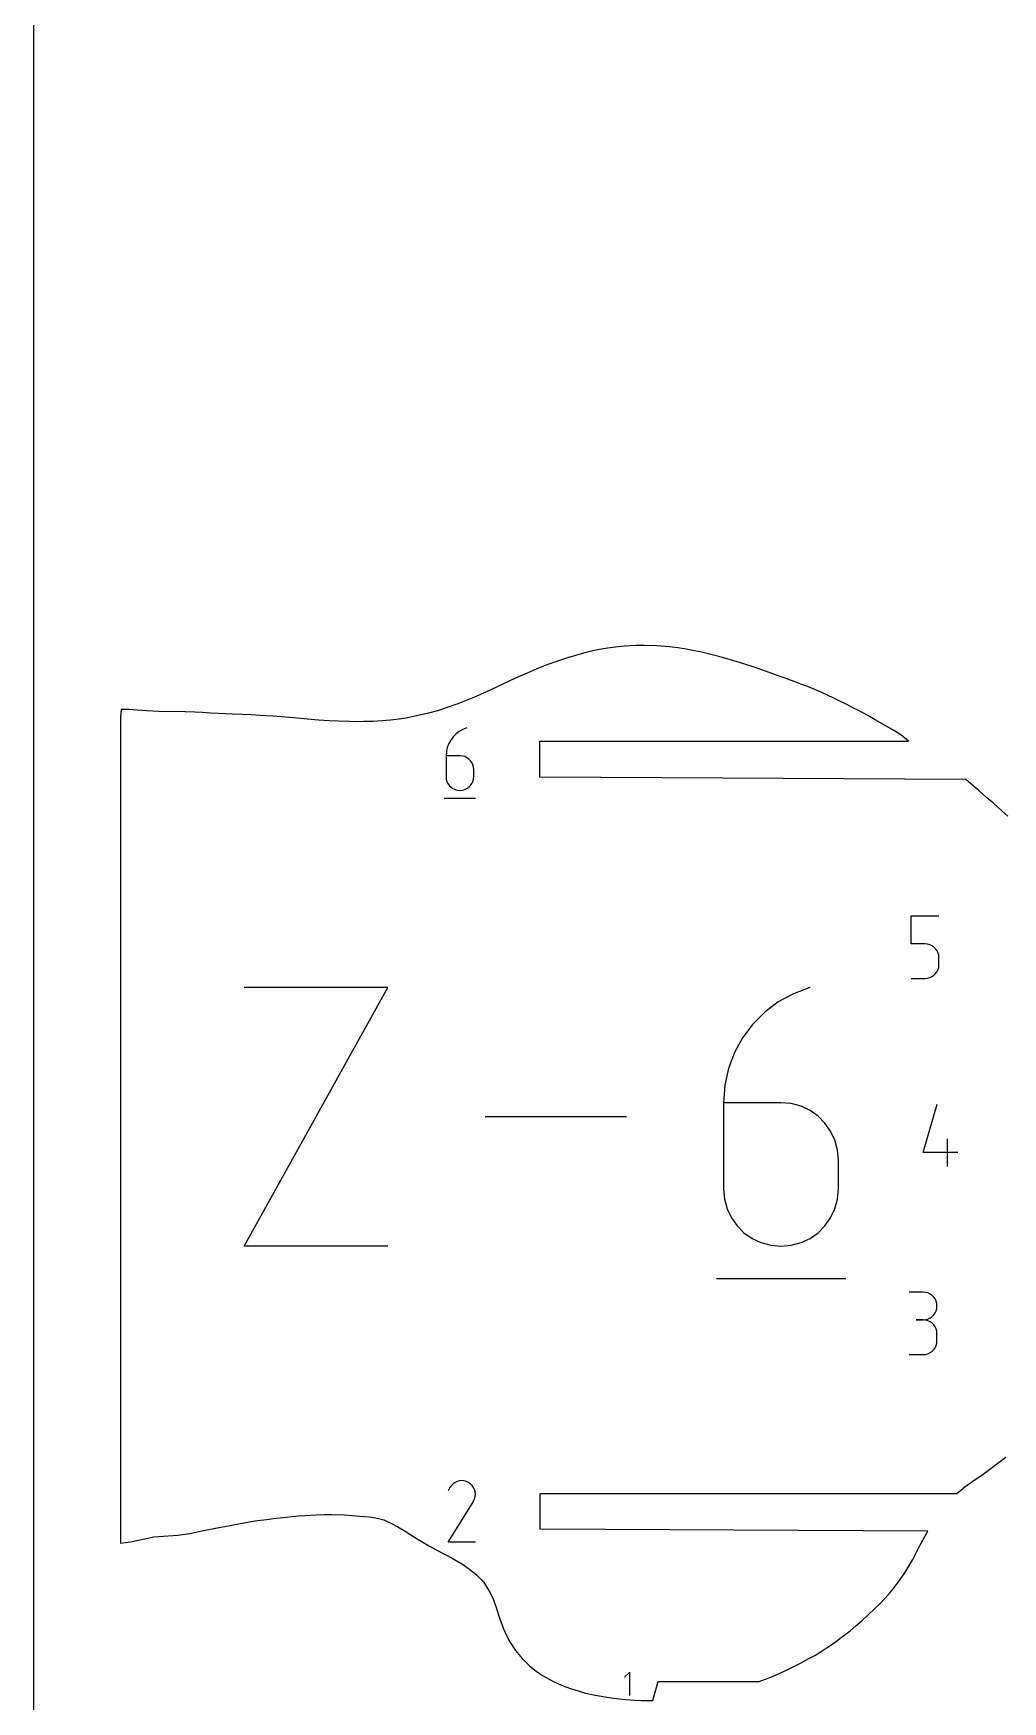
# Model space of a CAD drawing. Extents: x 0 to 600, y 0 to 900.
# Drawn here: x 0 to 74.4, y 193.8 to 321.9 of the extents above; entities that cross this region are included whole.
import ezdxf

# ---------------------------------------------------------------- set-up
doc = ezdxf.new("R2010")
doc.units = 0

msp = doc.modelspace()

# ---------------------------------------------------------------- linework, layer by layer
at = {"layer": 'annotation', "color": 1}
for p, q in [((32.223013, 267.880968), (32.035525, 267.630583)), ((32.444282, 268.103176), (32.223013, 267.880968)), ((32.696456, 268.293342), (32.444282, 268.103176)), ((32.976657, 268.447603), (32.696456, 268.293342)), ((33.28201, 268.562091), (32.976657, 268.447603)), ((33.28201, 268.562091), (33.28201, 268.562091)), ((31.704508, 266.749019), (31.680906, 266.424577)), ((31.773396, 267.060744), (31.704508, 266.749019)), ((31.884694, 267.355887), (31.773396, 267.060744)), ((32.035525, 267.630583), (31.884694, 267.355887)), ((31.680906, 266.424577), (31.680906, 264.829193)), ((32.746803, 266.424577), (31.680906, 266.424577)), ((32.938508, 266.407469), (32.746803, 266.424577)), ((33.118895, 266.358129), (32.938508, 266.407469)), ((33.284964, 266.279532), (33.118895, 266.358129)), ((33.433716, 266.174654), (33.284964, 266.279532)), ((33.56215, 266.04647), (33.433716, 266.174654)), ((33.667266, 265.897956), (33.56215, 266.04647)), ((33.746063, 265.732086), (33.667266, 265.897956)), ((33.795541, 265.551838), (33.746063, 265.732086)), ((33.812701, 265.360185), (33.795541, 265.551838)), ((33.812701, 264.829193), (33.812701, 265.360185)), ((33.812701, 265.360185), (33.812701, 265.360185)), ((31.680906, 264.829193), (31.680906, 264.829193)), ((31.680906, 264.829193), (31.698115, 264.637447)), ((31.698115, 264.637447), (31.747718, 264.45695)), ((31.747718, 264.45695), (31.826676, 264.29072)), ((31.826676, 264.29072), (31.931952, 264.141778)), ((31.931952, 264.141778), (32.06051, 264.013145)), ((32.06051, 264.013145), (32.209312, 263.907839)), ((32.209312, 263.907839), (32.375319, 263.828882)), ((33.118895, 263.828882), (33.284964, 263.907839)), ((33.284964, 263.907839), (33.433716, 264.013145)), ((33.433716, 264.013145), (33.56215, 264.141778)), ((33.56215, 264.141778), (33.667266, 264.29072)), ((33.667266, 264.29072), (33.746063, 264.45695)), ((33.746063, 264.45695), (33.795541, 264.637447)), ((33.795541, 264.637447), (33.812701, 264.829193)), ((31.547405, 263.162091), (33.947405, 263.162091)), ((32.375319, 263.828882), (32.555496, 263.779292)), ((32.555496, 263.779292), (32.746803, 263.762091)), ((32.746803, 263.762091), (32.938508, 263.779292)), ((32.746803, 263.762091), (32.746803, 263.762091)), ((32.938508, 263.779292), (33.118895, 263.828882)), ((67.384408, 251.985663), (67.384408, 254.123178)), ((67.384408, 254.123178), (69.516203, 254.123178)), ((68.450306, 251.985663), (67.384408, 251.985663)), ((68.641693, 251.968555), (68.450306, 251.985663)), ((68.821911, 251.919215), (68.641693, 251.968555)), ((68.987931, 251.840618), (68.821911, 251.919215)), ((69.136723, 251.73574), (68.987931, 251.840618)), ((69.265256, 251.607556), (69.136723, 251.73574)), ((69.3705, 251.459042), (69.265256, 251.607556)), ((69.449426, 251.293172), (69.3705, 251.459042)), ((69.499004, 251.112924), (69.449426, 251.293172)), ((69.516203, 250.921271), (69.499004, 251.112924)), ((69.265157, 249.702864), (69.370433, 249.851806)), ((69.370433, 249.851806), (69.449392, 250.018036)), ((69.449392, 250.018036), (69.498994, 250.198533)), ((69.498994, 250.198533), (69.516203, 250.390279)), ((69.516203, 250.390279), (69.516203, 250.921271)), ((69.516203, 250.921271), (69.516203, 250.921271)), ((16.193354, 228.766348), (27.22274, 248.630205)), ((27.22274, 248.630205), (16.193354, 248.630205)), ((59.607703, 248.630205), (58.34406, 248.156415)), ((59.607703, 248.630205), (59.607703, 248.630205)), ((67.384408, 249.323178), (68.450306, 249.323178)), ((68.450306, 249.323178), (68.641614, 249.340378)), ((68.450306, 249.323178), (68.450306, 249.323178)), ((68.641614, 249.340378), (68.82179, 249.389968)), ((68.82179, 249.389968), (68.987798, 249.468925)), ((68.987798, 249.468925), (69.136599, 249.574231)), ((69.136599, 249.574231), (69.265157, 249.702864)), ((57.184502, 247.51804), (56.140933, 246.731073)), ((58.34406, 248.156415), (57.184502, 247.51804)), ((56.140933, 246.731073), (55.225254, 245.811509)), ((54.449371, 244.775342), (53.825185, 243.638566)), ((55.225254, 245.811509), (54.449371, 244.775342)), ((53.825185, 243.638566), (53.364601, 242.417174)), ((53.364601, 242.417174), (53.079521, 241.127162)), ((53.079521, 241.127162), (52.98185, 239.784523)), ((52.98185, 239.784523), (52.98185, 233.182338)), ((57.392857, 239.784523), (52.98185, 239.784523)), ((58.186187, 239.713725), (57.392857, 239.784523)), ((58.932683, 239.50954), (58.186187, 239.713725)), ((68.308387, 235.951365), (69.372779, 239.684264)), ((45.534772, 238.698277), (34.673555, 238.698277)), ((59.619929, 239.184282), (58.932683, 239.50954)), ((60.235509, 238.750264), (59.619929, 239.184282)), ((60.767008, 238.2198), (60.235509, 238.750264)), ((61.202008, 237.605202), (60.767008, 238.2198)), ((61.528095, 236.918785), (61.202008, 237.605202)), ((70.174686, 234.884264), (70.174686, 237.016058)), ((61.732852, 236.172861), (61.528095, 236.918785)), ((61.803864, 235.379744), (61.732852, 236.172861)), ((70.973582, 235.951365), (68.308387, 235.951365)), ((61.803864, 233.182338), (61.803864, 235.379744)), ((61.803864, 235.379744), (61.803864, 235.379744)), ((52.98185, 233.182338), (52.98185, 233.182338)), ((52.98185, 233.182338), (53.053066, 232.388837)), ((61.732852, 232.388837), (61.803864, 233.182338)), ((53.053066, 232.388837), (53.258336, 231.641883)), ((61.528095, 231.641883), (61.732852, 232.388837)), ((53.258336, 231.641883), (53.585089, 230.953973)), ((53.585089, 230.953973), (54.020756, 230.337607)), ((60.767008, 230.337607), (61.202008, 230.953973)), ((61.202008, 230.953973), (61.528095, 231.641883)), ((54.020756, 230.337607), (54.552767, 229.805282)), ((54.552767, 229.805282), (55.168552, 229.369495)), ((55.168552, 229.369495), (55.855542, 229.042745)), ((58.932683, 229.042745), (59.619929, 229.369495)), ((59.619929, 229.369495), (60.235509, 229.805282)), ((60.235509, 229.805282), (60.767008, 230.337607)), ((27.22274, 228.766348), (16.193354, 228.766348)), ((55.855542, 229.042745), (56.601167, 228.83753)), ((56.601167, 228.83753), (57.392857, 228.766348)), ((57.392857, 228.766348), (58.186187, 228.83753)), ((57.392857, 228.766348), (57.392857, 228.766348)), ((58.186187, 228.83753), (58.932683, 229.042745)), ((52.429384, 226.283366), (62.361312, 226.283366)), ((68.303177, 225.239781), (67.237279, 225.239781)), ((68.494881, 225.222574), (68.303177, 225.239781)), ((68.675268, 225.172986), (68.494881, 225.222574)), ((68.841337, 225.094067), (68.675268, 225.172986)), ((68.990089, 224.988866), (68.841337, 225.094067)), ((69.118523, 224.860435), (68.990089, 224.988866)), ((69.223639, 224.711821), (69.118523, 224.860435)), ((69.302436, 224.546076), (69.223639, 224.711821)), ((69.351915, 224.366248), (69.302436, 224.546076)), ((69.369074, 224.175388), (69.351915, 224.366248)), ((68.303177, 223.107986), (67.769475, 223.107986)), ((67.769475, 223.107986), (68.303177, 223.107986)), ((68.303177, 223.107986), (68.494881, 223.125197)), ((68.494881, 223.090779), (68.303177, 223.107986)), ((68.303177, 223.107986), (68.303177, 223.107986)), ((68.494881, 223.125197), (68.675268, 223.174814)), ((68.675268, 223.041191), (68.494881, 223.090779)), ((68.675268, 223.174814), (68.841337, 223.253811)), ((68.841337, 222.962272), (68.675268, 223.041191)), ((68.841337, 223.253811), (68.990089, 223.359165)), ((68.990089, 222.857072), (68.841337, 222.962272)), ((68.990089, 223.359165), (69.118523, 223.487848)), ((69.118523, 223.487848), (69.223639, 223.636838)), ((69.223639, 223.636838), (69.302436, 223.803107)), ((69.302436, 223.803107), (69.351915, 223.983633)), ((69.351915, 223.983633), (69.369074, 224.175388)), ((69.369074, 224.175388), (69.369074, 224.175388)), ((69.118523, 222.72864), (68.990089, 222.857072)), ((69.223639, 222.580026), (69.118523, 222.72864)), ((69.302436, 222.414281), (69.223639, 222.580026)), ((69.351915, 222.234453), (69.302436, 222.414281)), ((69.369074, 222.043594), (69.351915, 222.234453)), ((69.369074, 221.509892), (69.369074, 222.043594)), ((69.369074, 222.043594), (69.369074, 222.043594)), ((67.237279, 220.4455), (68.303177, 220.4455)), ((68.303177, 220.4455), (68.494881, 220.462697)), ((68.303177, 220.4455), (68.303177, 220.4455)), ((68.494881, 220.462697), (68.675268, 220.51226)), ((68.675268, 220.51226), (68.841337, 220.591147)), ((68.841337, 220.591147), (68.990089, 220.696315)), ((68.990089, 220.696315), (69.118523, 220.824722)), ((69.118523, 220.824722), (69.223639, 220.973326)), ((69.223639, 220.973326), (69.302436, 221.139084)), ((69.302436, 221.139084), (69.351915, 221.318953)), ((69.351915, 221.318953), (69.369074, 221.509892)), ((31.982458, 210.240143), (31.844927, 209.97632)), ((32.0916, 210.394908), (31.982458, 210.240143)), ((32.222545, 210.524101), (32.0916, 210.394908)), ((32.371313, 210.626687), (32.222545, 210.524101)), ((32.533919, 210.701631), (32.371313, 210.626687)), ((32.706381, 210.7479), (32.533919, 210.701631)), ((32.884718, 210.764459), (32.706381, 210.7479)), ((33.064946, 210.750272), (32.884718, 210.764459)), ((33.243082, 210.704306), (33.064946, 210.750272)), ((33.415146, 210.625526), (33.243082, 210.704306)), ((33.569038, 210.516247), (33.415146, 210.625526)), ((33.415146, 210.625526), (33.415146, 210.625526)), ((33.697708, 210.385114), (33.569038, 210.516247)), ((33.800013, 210.236145), (33.697708, 210.385114)), ((33.874808, 210.073359), (33.800013, 210.236145)), ((31.841969, 206.048259), (33.777458, 209.164148)), ((33.777458, 209.164148), (33.779772, 209.167012)), ((33.777458, 209.164148), (33.777458, 209.164148)), ((33.779772, 209.167012), (33.781991, 209.169899)), ((33.781991, 209.169899), (33.78413, 209.172835)), ((33.78413, 209.172835), (33.786202, 209.175844)), ((33.786202, 209.175844), (33.788224, 209.178951)), ((33.788224, 209.178951), (33.790209, 209.182179)), ((33.790209, 209.182179), (33.792172, 209.185553)), ((33.792172, 209.185553), (33.794128, 209.189098)), ((33.794128, 209.189098), (33.796092, 209.192838)), ((33.796092, 209.192838), (33.876008, 209.364424)), ((33.796092, 209.192838), (33.796092, 209.192838)), ((33.920949, 209.900774), (33.874808, 210.073359)), ((33.876008, 209.364424), (33.922693, 209.542288)), ((33.937292, 209.722411), (33.920949, 209.900774)), ((33.922693, 209.542288), (33.937292, 209.722411)), ((33.93658, 206.048259), (31.841969, 206.048259)), ((45.779888, 196.06502), (45.380837, 195.665856)), ((45.779888, 194.270024), (45.779888, 196.06502))]:
    msp.add_line(p, q, dxfattribs=at)
at = {"layer": 'boundary', "color": 5}
for p, q in [((42.230137, 274.30951), (41.001071, 273.948053)), ((42.821603, 274.445554), (42.230137, 274.30951)), ((43.466664, 274.580402), (42.821603, 274.445554)), ((44.08013, 274.69105), (43.466664, 274.580402)), ((44.677241, 274.773749), (44.08013, 274.69105)), ((45.349547, 274.833311), (44.677241, 274.773749)), ((46.237203, 274.890564), (45.349547, 274.833311)), ((46.907525, 274.895032), (46.237203, 274.890564)), ((47.859836, 274.863384), (46.907525, 274.895032)), ((48.842514, 274.783717), (47.859836, 274.863384)), ((49.461647, 274.710191), (48.842514, 274.783717)), ((50.104108, 274.609553), (49.461647, 274.710191)), ((50.764464, 274.491214), (50.104108, 274.609553)), ((51.309372, 274.37387), (50.764464, 274.491214)), ((52.09907, 274.188757), (51.309372, 274.37387)), ((52.907257, 273.975119), (52.09907, 274.188757)), ((38.655773, 273.09785), (37.895346, 272.772068)), ((39.413741, 273.401063), (38.655773, 273.09785)), ((40.153236, 273.671015), (39.413741, 273.401063)), ((41.001071, 273.948053), (40.153236, 273.671015)), ((53.513005, 273.804362), (52.907257, 273.975119)), ((54.291227, 273.567237), (53.513005, 273.804362)), ((55.173998, 273.276828), (54.291227, 273.567237)), ((55.776713, 273.075368), (55.173998, 273.276828)), ((56.554136, 272.801886), (55.776713, 273.075368)), ((35.657132, 271.737665), (35.067132, 271.464839)), ((36.588954, 272.175042), (35.657132, 271.737665)), ((37.068529, 272.3976), (36.588954, 272.175042)), ((37.895346, 272.772068), (37.068529, 272.3976)), ((57.048696, 272.624022), (56.554136, 272.801886)), ((57.914634, 272.305443), (57.048696, 272.624022)), ((58.401098, 272.123391), (57.914634, 272.305443)), ((58.910174, 271.931619), (58.401098, 272.123391)), ((59.491796, 271.707642), (58.910174, 271.931619)), ((59.983012, 271.505224), (59.491796, 271.707642)), ((32.584662, 270.424236), (31.624475, 270.085706)), ((33.235958, 270.673178), (32.584662, 270.424236)), ((33.853176, 270.924239), (33.235958, 270.673178)), ((34.562551, 271.230217), (33.853176, 270.924239)), ((35.067132, 271.464839), (34.562551, 271.230217)), ((60.532599, 271.277548), (59.983012, 271.505224)), ((61.438537, 270.859504), (60.532599, 271.277548)), ((61.918333, 270.621838), (61.438537, 270.859504)), ((62.438435, 270.36308), (61.918333, 270.621838)), ((62.914564, 270.11784), (62.438435, 270.36308)), ((6.750474, 269.970236), (6.677922, 269.381668)), ((6.677922, 269.381668), (6.679027, 266.816121)), ((7.347361, 269.972664), (6.750474, 269.970236)), ((7.955209, 269.925984), (7.347361, 269.972664)), ((8.694659, 269.86349), (7.955209, 269.925984)), ((9.640144, 269.823183), (8.694659, 269.86349)), ((11.663178, 269.793409), (9.640144, 269.823183)), ((12.403565, 269.768722), (11.663178, 269.793409)), ((12.954412, 269.739781), (12.403565, 269.768722)), ((13.629875, 269.700987), (12.954412, 269.739781)), ((14.198494, 269.671258), (13.629875, 269.700987)), ((15.269504, 269.621156), (14.198494, 269.671258)), ((16.050736, 269.585606), (15.269504, 269.621156)), ((16.704259, 269.557603), (16.050736, 269.585606)), ((17.399757, 269.527673), (16.704259, 269.557603)), ((18.40029, 269.46431), (17.399757, 269.527673)), ((19.017567, 269.415327), (18.40029, 269.46431)), ((19.663239, 269.35693), (19.017567, 269.415327)), ((20.250603, 269.303611), (19.663239, 269.35693)), ((20.75838, 269.254452), (20.250603, 269.303611)), ((21.877056, 269.162388), (20.75838, 269.254452)), ((22.719418, 269.104389), (21.877056, 269.162388)), ((23.397879, 269.070053), (22.719418, 269.104389)), ((24.209187, 269.045328), (23.397879, 269.070053)), ((24.834481, 269.037895), (24.209187, 269.045328)), ((25.344116, 269.044257), (24.834481, 269.037895)), ((26.086291, 269.056396), (25.344116, 269.044257)), ((26.753259, 269.105648), (26.086291, 269.056396)), ((27.415864, 269.166831), (26.753259, 269.105648)), ((28.073833, 269.244707), (27.415864, 269.166831)), ((28.5995, 269.323278), (28.073833, 269.244707)), ((29.301382, 269.457932), (28.5995, 269.323278)), ((30.341543, 269.694839), (29.301382, 269.457932)), ((31.018973, 269.888539), (30.341543, 269.694839)), ((31.624475, 270.085706), (31.018973, 269.888539)), ((63.432717, 269.844106), (62.914564, 270.11784)), ((64.051804, 269.510246), (63.432717, 269.844106)), ((64.628129, 269.183409), (64.051804, 269.510246)), ((65.200302, 268.855126), (64.628129, 269.183409)), ((66.054534, 268.360774), (65.200302, 268.855126)), ((66.598045, 268.045471), (66.054534, 268.360774)), ((67.190368, 267.535092), (66.598045, 268.045471)), ((6.679027, 266.816121), (6.677646, 266.280918)), ((38.874405, 264.789091), (38.874405, 267.535092)), ((38.874405, 267.535092), (67.190368, 267.535092)), ((6.677646, 266.280918), (6.677648, 265.685945)), ((6.677648, 265.685945), (6.677648, 264.159454)), ((6.677648, 264.159454), (6.677648, 263.28046)), ((71.588126, 264.600731), (38.874405, 264.789091)), ((72.120234, 264.148849), (71.588126, 264.600731)), ((72.574897, 263.756632), (72.120234, 264.148849)), ((6.677648, 263.28046), (6.677648, 262.769432)), ((6.677648, 262.769432), (6.677648, 262.003162)), ((73.203262, 263.207135), (72.574897, 263.756632)), ((73.695268, 262.778943), (73.203262, 263.207135)), ((74.383238, 262.174014), (73.695268, 262.778943)), ((6.677648, 262.003162), (6.677648, 260.258211)), ((74.796807, 261.795276), (74.383238, 262.174014)), ((6.677648, 260.258211), (6.677648, 256.902764)), ((6.677648, 256.902764), (6.677648, 252.608312)), ((6.677648, 252.608312), (6.677648, 251.654144)), ((6.677648, 251.654144), (6.677648, 248.325594)), ((6.677648, 248.325594), (6.677648, 244.868714)), ((6.677648, 244.868714), (6.677648, 243.989758)), ((6.677648, 243.989758), (6.677647, 243.264583)), ((6.677647, 243.264583), (6.677646, 238.948346)), ((6.677646, 238.948346), (6.677648, 237.970257)), ((6.677648, 237.970257), (6.677648, 235.374043)), ((6.677648, 235.374043), (6.677648, 233.264144)), ((6.677648, 233.264144), (6.677648, 231.898232)), ((6.677648, 231.898232), (6.677648, 231.131989)), ((6.677648, 231.131989), (6.677648, 228.707891)), ((6.677648, 228.707891), (6.677648, 227.130764)), ((6.677648, 227.130764), (6.677648, 226.13426)), ((6.677648, 226.13426), (6.677648, 222.950497)), ((6.677648, 222.950497), (6.677648, 220.467282)), ((6.677648, 220.467282), (6.677648, 218.060006)), ((6.677648, 218.060006), (6.677648, 215.684006)), ((6.677648, 215.684006), (6.677648, 213.264955)), ((6.677648, 213.264955), (6.677648, 211.018206)), ((72.902993, 211.254682), (73.522087, 211.70928)), ((73.522087, 211.70928), (74.134451, 212.17005)), ((74.134451, 212.17005), (74.653931, 212.563436)), ((6.677648, 211.018206), (6.677982, 210.120554)), ((6.677982, 210.120554), (6.678519, 209.682337)), ((70.892336, 209.779436), (71.494517, 210.27629)), ((71.494517, 210.27629), (72.128127, 210.724367)), ((72.128127, 210.724367), (72.902993, 211.254682)), ((6.678519, 209.682337), (6.677908, 207.879886)), ((38.912212, 207.033436), (38.912212, 209.779436)), ((38.912212, 209.779436), (70.892336, 209.779436)), ((6.677908, 207.879886), (6.68681, 205.951608)), ((15.768472, 207.45894), (16.594805, 207.599549)), ((16.594805, 207.599549), (17.217427, 207.697993)), ((17.217427, 207.697993), (17.918662, 207.791901)), ((17.918662, 207.791901), (18.440517, 207.858896)), ((18.440517, 207.858896), (18.952927, 207.917895)), ((18.952927, 207.917895), (19.639032, 207.98809)), ((19.639032, 207.98809), (20.360148, 208.054508)), ((20.360148, 208.054508), (20.894622, 208.096926)), ((20.894622, 208.096926), (21.712562, 208.13964)), ((21.712562, 208.13964), (22.325482, 208.160591)), ((22.325482, 208.160591), (22.915287, 208.169979)), ((22.915287, 208.169979), (23.867854, 208.139537)), ((23.867854, 208.139537), (24.4478, 208.099812)), ((24.4478, 208.099812), (25.07003, 208.045894)), ((25.07003, 208.045894), (25.776279, 207.989008)), ((25.776279, 207.989008), (26.284175, 207.909197)), ((26.284175, 207.909197), (26.894418, 207.743433)), ((26.894418, 207.743433), (27.4921, 207.474994)), ((8.035636, 206.185339), (8.646084, 206.322228)), ((8.646084, 206.322228), (9.242407, 206.454699)), ((9.242407, 206.454699), (11.083316, 206.575003)), ((11.083316, 206.575003), (12.021607, 206.713212)), ((12.021607, 206.713212), (12.572006, 206.82274)), ((12.572006, 206.82274), (13.336555, 206.978063)), ((13.336555, 206.978063), (14.103041, 207.130718)), ((14.103041, 207.130718), (14.696999, 207.247604)), ((14.696999, 207.247604), (15.240628, 207.355104)), ((15.240628, 207.355104), (15.768472, 207.45894)), ((27.4921, 207.474994), (27.980633, 207.208712)), ((27.980633, 207.208712), (28.461039, 206.925761)), ((28.461039, 206.925761), (29.345835, 206.382433)), ((29.345835, 206.382433), (29.905336, 206.036677)), ((68.668003, 206.883436), (38.912212, 207.033436)), ((68.034503, 205.73263), (68.410284, 206.435945)), ((68.410284, 206.435945), (68.668003, 206.883436)), ((6.68681, 205.951608), (7.462602, 206.057667)), ((7.462602, 206.057667), (8.035636, 206.185339)), ((29.905336, 206.036677), (30.420575, 205.727125)), ((30.420575, 205.727125), (30.925995, 205.458023)), ((30.925995, 205.458023), (32.151906, 204.821395)), ((67.502956, 204.710662), (67.772551, 205.216847)), ((67.772551, 205.216847), (68.034503, 205.73263)), ((32.151906, 204.821395), (32.930344, 204.356802)), ((32.930344, 204.356802), (33.492796, 203.964784)), ((33.492796, 203.964784), (34.02138, 203.528231)), ((66.486824, 203.091577), (66.897088, 203.695452)), ((66.897088, 203.695452), (67.218753, 204.206666)), ((67.218753, 204.206666), (67.502956, 204.710662)), ((34.02138, 203.528231), (34.551486, 202.990771)), ((34.551486, 202.990771), (35.070169, 202.158309)), ((65.778757, 202.187145), (66.103541, 202.583404)), ((66.103541, 202.583404), (66.486824, 203.091577)), ((35.070169, 202.158309), (35.313527, 201.62316)), ((35.313527, 201.62316), (35.548046, 200.933449)), ((64.516633, 200.870841), (64.993353, 201.340187)), ((64.993353, 201.340187), (65.378132, 201.737999)), ((65.378132, 201.737999), (65.778757, 202.187145)), ((35.548046, 200.933449), (35.803391, 200.157076)), ((35.803391, 200.157076), (36.084944, 199.380208)), ((63.150636, 199.61809), (63.591757, 200.002864)), ((63.591757, 200.002864), (64.139157, 200.507059)), ((64.139157, 200.507059), (64.516633, 200.870841)), ((36.084944, 199.380208), (36.310101, 198.877784)), ((36.310101, 198.877784), (36.57573, 198.37796)), ((61.371214, 198.238743), (62.119237, 198.790761)), ((62.119237, 198.790761), (62.69176, 199.232002)), ((62.69176, 199.232002), (63.150636, 199.61809)), ((36.57573, 198.37796), (37.000353, 197.72543)), ((37.000353, 197.72543), (37.514079, 197.097875)), ((59.481433, 197.072076), (59.978727, 197.344892)), ((59.978727, 197.344892), (60.469962, 197.642315)), ((60.469962, 197.642315), (60.943327, 197.952532)), ((60.943327, 197.952532), (61.371214, 198.238743)), ((37.514079, 197.097875), (38.099889, 196.524073)), ((38.099889, 196.524073), (38.602008, 196.123686)), ((38.602008, 196.123686), (39.138889, 195.768352)), ((56.919643, 195.807153), (57.869988, 196.235191)), ((57.869988, 196.235191), (58.884774, 196.739571)), ((58.884774, 196.739571), (59.481433, 197.072076)), ((39.138889, 195.768352), (39.829048, 195.389191)), ((39.829048, 195.389191), (40.313727, 195.157002)), ((40.313727, 195.157002), (40.798087, 194.958992)), ((40.798087, 194.958992), (41.309718, 194.773106)), ((41.309718, 194.773106), (41.816618, 194.613234)), ((47.565626, 193.883291), (47.951276, 195.340522)), ((47.951276, 195.340522), (55.71791, 195.340522)), ((55.71791, 195.340522), (56.406133, 195.594956)), ((56.406133, 195.594956), (56.919643, 195.807153)), ((41.816618, 194.613234), (42.377016, 194.456429)), ((42.377016, 194.456429), (43.127134, 194.293283)), ((43.127134, 194.293283), (43.746495, 194.18369)), ((43.746495, 194.18369), (44.354005, 194.085364)), ((44.354005, 194.085364), (44.980466, 194.013303)), ((44.980466, 194.013303), (45.508753, 193.970467)), ((45.508753, 193.970467), (46.125486, 193.918477)), ((46.125486, 193.918477), (46.667632, 193.887813)), ((46.667632, 193.887813), (47.565626, 193.883291))]:
    msp.add_line(p, q, dxfattribs=at)
at = {"layer": 'frame', "color": 5}
msp.add_line((0, 900), (0, 0), dxfattribs=at)

doc.saveas('drawing.dxf')
